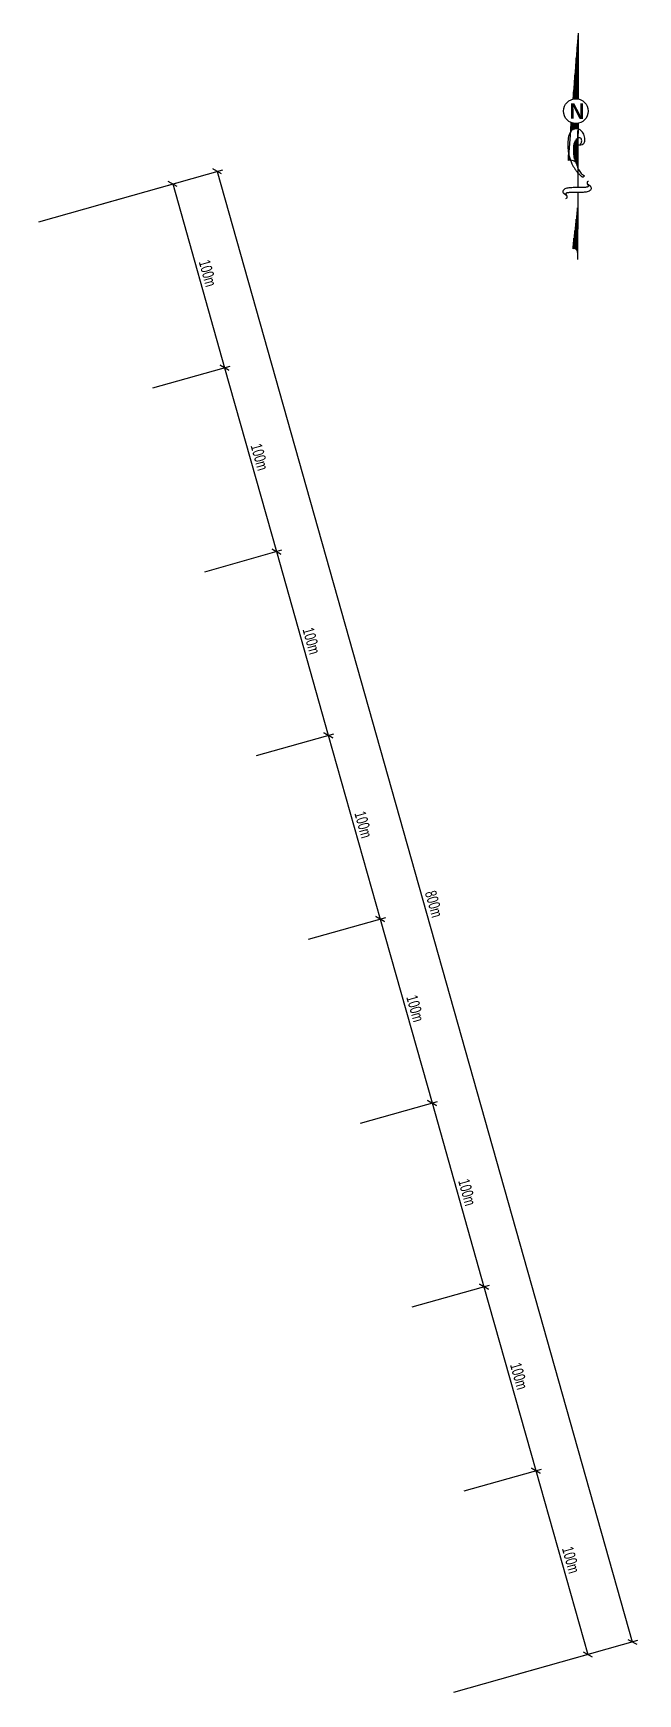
# Model space of a CAD drawing. Header units: metres. Extents: x 610688 to 866651, y 1173410 to 2290580.
# Drawn here: x 611270 to 611586, y 1173410 to 1174280 of the extents above; entities that cross this region are included whole.
import ezdxf

# ---------------------------------------------------------------- set-up
doc = ezdxf.new("R2010")
doc.units = ezdxf.units.M
doc.header["$LTSCALE"] = 20
doc.header["$MEASUREMENT"] = 0
doc.linetypes.add('ACAD_ISO04W100', pattern=[30, 24, -3, 0, -3])
for name, color, linetype in [('DIM', 2, 'Continuous'), ('GHICHU', 7, 'Continuous'), ('Text', 4, 'Continuous')]:
    doc.layers.add(name, color=color, linetype=linetype)
doc.layers.add('RANHGIOI_XA', color=9, linetype='ACAD_ISO04W100', lineweight=50)
doc.styles.add('02', font='')
doc.styles.add('Romans', font='vn_vni.shx', dxfattribs={"width": 0.7})
doc.styles.get('02').set_extended_font_data('VNI-Vari', bold=True)
doc.linetypes.add('TAL_N_T', pattern='A,0.5,[130,ltypeshp.shx,S=0.25,R=0,X=0,Y=0.25],1,[130,ltypeshp.shx,S=0.5,R=0,X=0,Y=0.5],0.5', length=2)
doc.dimstyles.new('D4000', dxfattribs={"dimscale": 3, "dimtxt": 2, "dimasz": 1.25, "dimexe": 1, "dimexo": 1, "dimgap": 0.65, "dimtad": 1, "dimdec": 1, "dimzin": 12, "dimdsep": 46, "dimtxsty": 'Romans', "dimblk": 'OBLIQUE', "dimcen": 0.09, "dimclrt": 4, "dimazin": 0, "dimtfac": 1, "dimtdec": 1, "dimtmove": 2, "dimatfit": 3, "dimldrblk": 'OBLIQUE', "dimfxl": 1, "dimtfill": 1, "dimtolj": 1, "dimtzin": 12, "dimarcsym": 0})

# ---------------------------------------------------------------- blocks, each defined once
blk = doc.blocks.new('_Oblique')
at = {"color": 0, "linetype": 'ByBlock', "lineweight": -2}
blk.add_line((-0.5, -0.5), (0.5, 0.5), dxfattribs=at)
blk = doc.blocks.new('*D4')
at = {"layer": 'Defpoints', "color": 0, "ltscale": 100, "transparency": 16777216}
for p in [(611269.6538715499, 1174180.280244184), (611583.3290710107, 1173437.560381282), (611486.9694366809, 1173410.362102333)]:
    blk.add_point(p, dxfattribs=at)
at = {"layer": 'DIM', "color": 0, "lineweight": -2, "ltscale": 100, "transparency": 16777216}
for p, q in [((611272.5410645818, 1174181.095177553), (611368.9006989116, 1174208.293456502)), ((611366.0135058797, 1174207.478523133), (611583.3290710107, 1173437.560381282)), ((611489.856629713, 1173411.177035702), (611586.2162640425, 1173438.375314651))]:
    blk.add_line(p, q, dxfattribs=at)
at = {"layer": 'DIM', "color": 0, "lineweight": -2, "ltscale": 100, "transparency": 16777216, "xscale": 3.75, "yscale": 3.75, "zscale": 3.75}
for p, rotation in [((611366.0135058797, 1174207.478523133), 105.7621450466252), ((611583.3290710107, 1173437.560381282), 285.7621450466252)]:
    blk.add_blockref('_Oblique', p, dxfattribs=dict(at, rotation=rotation))
at = {"layer": 'DIM', "color": 4, "ltscale": 100, "transparency": 16777216, "insert": (611479.4351569476, 1173823.864092267), "char_height": 6, "attachment_point": 5, "rotation": 285.76214504662516, "style": 'Romans', "bg_fill": 3, "box_fill_scale": 1.25, "bg_fill_color": 256, "bg_fill_true_color": 13158600, "bg_fill_transparency": 0}
blk.add_mtext('\\A1;800m', dxfattribs=at)
blk = doc.blocks.new('n1')
at = {"color": 4}
for p, q in [((4.365574568510056e-11, -4.982671159508754), (4.365574568510056e-11, 8.207280188798904e-09)), ((-0.1007572640810395, -4.994106181271491), (-0.1007572640810395, -1.295450530320522)), ((-0.05037863209145144, -4.98838867044833), (-0.05037863209145144, -0.6477252609765856)), ((-0.2518931602389785, -5.023002253190498), (-0.2518931602389785, -3.238626338032191)), ((-0.2015145281620789, -5.011553535048733), (-0.2015145281620789, -2.590901068702806)), ((-0.1511358962015947, -5.000104817052488), (-0.1511358962015947, -1.94317579951894)), ((-0.4030290559749119, -7.223375298039173), (-0.4030290559894638, -5.08999882095668)), ((-0.4030290558730485, -7.223375298039173), (-0.4030290558730485, -5.089998820752953)), ((-0.3526504239271162, -7.218069556824048), (-0.3526504239271162, -4.671176093921531)), ((-0.3526504239271162, -7.218069556824048), (-0.3526504239271162, -4.671176093921531)), ((-0.3022717923595337, -5.034450971332262), (-0.3022717923595337, -3.886351607114193)), ((-0.3022717918065609, -7.214584868474049), (-0.3022717918065609, -4.676156246758183)), ((-0.3022717917774571, -7.214584868474049), (-0.3022717918065609, -4.676156246758183)), ((-0.2518931597296614, -7.212907730558072), (-0.2518931597296614, -4.681136399463867)), ((-0.2015145276818657, -7.213031692124787), (-0.2015145276818657, -4.686116552053136)), ((-0.1511358956195181, -7.214957228905405), (-0.1511358956195181, -4.69109670475882)), ((-0.1007572636590339, -7.218691752583254), (-0.1007572636590339, -4.696076857551816)), ((-0.05037863152392674, -7.224249754261109), (-0.05037863152392674, -4.701057010141085)), ((5.093170329928398e-10, -7.231653089009342), (5.093170329928398e-10, -4.706037162875873)), ((-0.5541649519727798, -7.250466275567305), (-0.5541649519727798, -7.071561125863809)), ((-0.5037863198958803, -7.239540945927729), (-0.5037863198958803, -6.411040357721504)), ((-0.5037863199831918, -7.239540945927729), (-0.5037863199831918, -6.89390159312461)), ((-0.4534076879644999, -7.230522910773288), (-0.4534076879644999, -5.750519589681062)), ((-0.4534076879644999, -7.230522910773288), (-0.4534076879644999, -6.707980451115873)), ((-0.8564367441576906, -11.02761434235435), (-0.856436744259554, -11.01132956919901)), ((-0.8060581123136217, -10.9962725891528), (-0.8060581123136217, -10.37702612434805)), ((-0.8060581123136217, -10.95503502439533), (-0.8060581123136217, -10.86344281496713)), ((-0.7556794802512741, -10.89187141841103), (-0.7556794802512741, -9.931350805985858)), ((-0.7556794802512741, -10.89187141841103), (-0.7556794802512741, -10.86146032340184)), ((-0.7053008482907899, -10.83769139643118), (-0.7053008483053418, -9.950473593824427)), ((-0.6549222161556827, -10.79373531609599), (-0.6549222161556827, -9.967438599866)), ((-0.6045435840933351, -10.75773041248613), (-0.6045435840933351, -9.9823266070307)), ((-0.5541649520455394, -10.72821359983936), (-0.5541649520455394, -9.995205213243025)), ((-0.5037863199831918, -10.70424494570761), (-0.5037863199831918, -10.00613054291171)), ((-0.4534076879644999, -10.68519165083126), (-0.4534076879644999, -10.01514857803704)), ((-0.4030290558730485, -10.67061819547962), (-0.4030290558730485, -10.02229619077116)), ((-0.35265042395622, -10.65979027231515), (-0.35265042395622, -10.02760193198628)), ((-0.3022717916901456, -10.65194257693656), (-0.3022717916901456, -10.0310866204818)), ((-0.2518931597296614, -10.64699258940527), (-0.2518931597296614, -10.03276375825226)), ((-0.2015145276818657, -10.6448923778371), (-0.2015145276818657, -10.03263979678741)), ((-0.1511358957068296, -10.64562192598532), (-0.151135895648622, -10.03071425990493)), ((-0.1007572636590339, -10.64918816549471), (-0.1007572635571705, -10.02697973622708)), ((-0.05037863152392674, -10.65562530928582), (-0.05037863152392674, -10.02142173454922)), ((5.093170329928398e-10, -10.66499652393395), (5.093170329928398e-10, -10.01401839983009)), ((5.093170329928398e-10, -12.46485905170266), (5.093170329928398e-10, -10.83172294723045)), ((-0.4534076879644999, -13.60263209191908), (-0.4534076879644999, -12.51669422649138)), ((-0.4030290558730485, -13.90344476544124), (-0.4030290558730485, -12.31519193499116)), ((-0.3526504239271162, -14.10207732436538), (-0.3526504239271162, -12.1758946543996)), ((-0.3022717918065609, -14.26715721627988), (-0.3022717918065609, -12.06498703181569)), ((-0.2518931597296614, -14.40653903032944), (-0.2518931597296614, -11.97185870651447)), ((-0.2015145276818657, -14.44302335935936), (-0.2015145276818657, -11.89685036703304)), ((-0.1511358956195181, -12.2993042908347), (-0.1511358956195181, -11.83527629445598)), ((-0.1511358956195181, -14.48150703667488), (-0.1511358956195181, -12.31584611961443)), ((-0.1007572636590339, -12.35448921118223), (-0.1007572636590339, -11.78332477361255)), ((-0.1007572636590339, -14.52322440856369), (-0.1007572636590339, -12.39351182646351)), ((-0.05037863152392674, -12.40967413138424), (-0.05037863152392674, -11.74106454681896)), ((-0.05037863152392674, -14.57919265523378), (-0.05037863152392674, -12.47117753357452)), ((5.093170329928398e-10, -14.63516090186022), (5.093170329928398e-10, -12.54884324055456)), ((-1.108329904614948, -14.25103656301508), (-1.108329904614948, -14.2499559167336)), ((-1.057951272479841, -14.24875308731862), (-1.057951272479841, -13.60223064753518)), ((-1.007572640504804, -14.24646961147664), (-1.00757264062122, -13.67527561848692)), ((-0.9571940084570087, -14.24418613566377), (-0.9571940084570087, -13.84682975390751)), ((-0.9068153764383169, -14.24211576495145), (-0.9068153764383169, -14.00166077591712)), ((-0.8564367443614174, -14.24211576495145), (-0.856436744259554, -14.1454556366225)), ((-0.1007572636590339, -24.43493729684269), (-0.1007572636590339, -20.52709417785809)), ((-0.05037863152392674, -24.49802141201508), (-0.05037863152392674, -20.0952773316094)), ((5.093170329928398e-10, -24.60437395233021), (5.093170329928398e-10, -19.66346048559353)), ((-0.3526504239271162, -24.307590526485), (-0.3526504239271162, -22.68617840837396)), ((-0.3022717918065609, -24.31744342758611), (-0.3022717918065609, -22.2543615623872)), ((-0.2518931597296614, -24.33383817672438), (-0.2518931597296614, -21.82254471613851)), ((-0.2015145276818657, -24.3576301222929), (-0.2015145276818657, -21.39072787010809)), ((-0.1511358956195181, -24.39035505526408), (-0.1511358956195181, -20.9589110238594)), ((-0.5037863199831918, -24.31418990735256), (-0.5037863199831918, -23.98162894691632)), ((-0.4534076879644999, -24.30599817338225), (-0.4534076879644999, -23.54981210087135)), ((-0.4030290558730485, -24.30382906501472), (-0.4030290558730485, -23.11799525462266))]:
    blk.add_line(p, q, dxfattribs=at)
blk.add_line((-0.352650424305466, -5.045899689619546), (-0.352650424305466, -4.534076876312611))
for points in [[(-0.1142727422120515, -15.49705531093059), (-0.01217985636321828, -15.61014327166777), (0.07159070069610607, -15.70215025106154), (0.1393816362542566, -15.77578822309442), (0.1935356578178471, -15.83376916061388), (0.2363954728207318, -15.87880503739871), (0.2703037886676611, -15.91360782711126), (0.2976033128652489, -15.94088950373407), (0.3206367528327974, -15.96336203995452), (0.3413855079998029, -15.98330725899723), (0.3603857458365383, -16.00128638053138), (0.3778123259544373, -16.0174304729444), (0.393840107761207, -16.03187060511846), (0.4086439506936586, -16.04473784608126), (0.4223987143486738, -16.05616326390009), (0.4352792581921676, -16.06627792790823), (0.4474604417482624, -16.07521290652221), (0.4590952650178224, -16.08308834726631), (0.4702492900833022, -16.0899807116366), (0.4809662196639692, -16.09595553991676), (0.4912897562753642, -16.10107837228861), (0.5012636026949622, -16.10541474873025), (0.5109314615256153, -16.10903021010745), (0.5203370354720391, -16.11199029565614), (0.5295240271225339, -16.11436054618389), (0.5385507114115171, -16.11619193719525), (0.5475336529052584, -16.11747718551487), (0.5566039881523466, -16.11819444301364), (0.5658928539342014, -16.11832186214451), (0.575531386770308, -16.11783759498212), (0.5856507237185724, -16.11671979368839), (0.5963820012839278, -16.11494661036704), (0.6078563561168266, -16.11249619718001), (0.6201487685029861, -16.10934629426629), (0.6331095920613734, -16.10547299501195), (0.646533024017117, -16.10085197961598), (0.6602132615807932, -16.09545892949973), (0.6739445018320112, -16.08926952556067), (0.6875209419376915, -16.08225944853621), (0.7007367791084107, -16.07440437977493), (0.7133862105984008, -16.06567999972322), (0.7252792166400468, -16.05610898272425), (0.7362889108044328, -16.04590197357174), (0.7463041900191456, -16.03531661040324), (0.7552139509207336, -16.02461053121078), (0.7629070904076798, -16.01404137404461), (0.7692725051747402, -16.00386677711504), (0.7741990920767421, -15.99434437831223), (0.7775757477793377, -15.98573181549727)], [(0.3960690755629912, -15.74272799358005), (0.4705901696434012, -15.80458828940755), (0.5285031980602071, -15.85175752088253), (0.5742789424257353, -15.88708338893775), (0.6123881839012029, -15.91341359466605), (0.6473017039243132, -15.93359583914571), (0.6834902837726986, -15.95047782344045), (0.7254247045784723, -15.9669072485558), (0.7775757478812011, -15.98573181529355)]]:
    blk.add_lwpolyline(points, dxfattribs=at)
at = {"color": 2}
blk.add_circle((-0.2301729575992795, -8.622835744477925), 1.410095305833501, dxfattribs=at)
at = {"layer": 'GHICHU', "color": 4}
for p, q in [((0.01982476403645705, 0.2548898227396421), (-0.3931751503405394, -5.055109075561631)), ((0.01982476403645705, 0.2548898227396421), (0.01982476403645705, -4.980421233529341)), ((-0.3709470427857013, -4.669367391557898), (-0.5680662337836111, -7.253822630678769)), ((0.02980389492586255, -4.708983410906512), (0.02612711275287438, -7.236228718000348)), ((-0.5392741216346622, -6.930891211319249), (-0.5644830495148199, -7.252943217943539)), ((-0.845053795244894, -10.86497736681486), (-1.108656594049535, -14.25415620784042)), ((-0.7717821399273816, -9.924768256067182), (-0.8552166497247526, -11.01868891769846)), ((-0.7735645490029128, -9.924025334708858), (-0.7735881190310465, -9.924326449341606)), ((0.02089737629285082, -10.83090059696406), (0.01982476403645705, -11.56816370536399)), ((0.02209140469494741, -10.01018265954917), (0.02070462744450197, -10.96338738473423)), ((0.01982476403645705, -11.56816370536399), (0.01982476403645705, -12.48657516187814)), ((0.01982476403645705, -12.57940588619385), (0.01982476403645705, -12.89640811266145)), ((0.01982476403645705, -12.89640811266145), (0.01982476403645705, -14.65718526435376)), ((0.01982476403645705, -14.65718526435376), (0.01273623980523553, -17.16237349757284)), ((0.01273623980523553, -17.16237349757284), (0.01327740061969962, -17.3403417776135)), ((0.01488984042953234, -17.87061521243595), (0.01982476403645705, -19.49353394129139)), ((0.01982476403645705, -19.49353394129139), (-0.5444159149919869, -24.3298826180835)), ((0.01982476403645705, -19.49353394129139), (0.01982476403645705, -24.73291167449497)), ((0.01982476403645705, -24.73291167449497), (0.01982476403645705, -25.53896978714329))]:
    blk.add_line(p, q, dxfattribs=at)
for points in [[(-0.34628022495599, -12.23535988626827, 0.07773564461191365), (-0.1630899727024371, -12.38299015797384, 0.07962046479017205), (0.05160584933764767, -12.46484669247002, 0.09626634543291945), (0.3506256257969653, -12.46885593752086, 0.1007523055543451), (0.6162746564223198, -12.36294912110316, 0.2244856087247836), (0.7994084489473607, -12.06355123869434, 0.112549910436253), (0.720730578614166, -11.39327861896891, 0.100563411182013), (0.4294153675000416, -10.90889265008445, 0.1348784657926941), (0.06966678304888774, -10.68297336094838, 0.1327192389312522), (-0.3985398462973535, -10.66952599231445, 0.1552289698379022), (-0.7435591305984417, -10.87783637615212, 0.1016164701841539), (-0.9965253023256082, -11.32266239002638, 0.06727792944061284), (-1.134244108470739, -12.0786925249995, 0.03433224779008261), (-1.111044846722507, -13.09575486525137, 0.05035393318874815), (-0.9784594248485519, -13.77755538040947, 0.03254131175809068), (-0.6583126782352338, -14.63394010749471, 0.0449880705181671), (-0.3335872371535515, -15.21077773760771, 0.02554550711909123), (-0.1142727424012264, -15.4970553105959, 0.01711665613439265)], [(0.2786093905888265, -12.391476549863, 0.07691887357088457), (0.3789774156030035, -12.26379365596222, 0.08052719090239362), (0.4324856380553683, -12.11808890076645, 0.08869531487084481), (0.4358438255439978, -11.88347123430867, 0.1418974003172302), (0.3720047809620155, -11.74944678305474, 0.1529729446284253), (0.2505704401846742, -11.67652939884283, 0.1264464515901263), (0.08046947774710134, -11.67897681666363, 0.1201220440262389), (-0.08991825611155946, -11.77317894756561, 0.08048292140380703), (-0.2680554783728439, -11.99986843783699, 0.06736107083374968), (-0.4334709394024685, -12.42521620618936, 0.05989139144693952), (-0.4931997395615326, -12.9345405081549, 0.02819932706153163), (-0.4536868402356049, -13.60023767623352, 0.03909355527501895), (-0.360969344372279, -14.07260869332822, 0.01683125709483881), (-0.2632660417148145, -14.38227754710533, 0.008651290696288394), (-0.0427857474423945, -14.9741561471601, 0.03624982739002113), (0.1000739601295209, -15.27267120622855, 0.02157796100532306), (0.3960690755629912, -15.74272799358005)], [(1.215571828608518, -16.62957842698961, 0.155221701694997), (1.092109507648274, -16.6992349945358, 0.2307447259483069), (1.06354062857281, -16.79305559949717, 0.03978835599332619), (1.083630370019819, -16.87604720931267, 0.0407892987778036), (1.115959050002857, -16.95281781973608, 0.05364951427960628), (1.154601408008602, -17.01086985009897, -0.06754276798233744), (1.19324376595614, -17.06892188040365, -0.1598881300178173), (1.208209415446618, -17.1788358521444, -0.2043888281696699), (1.159534904334578, -17.25232624210184, -0.0673978152072048), (1.086631164027494, -17.2873621671024, -0.05221479824346338), (0.984683700138703, -17.30899161256093, -0.01357735742364321), (0.8039119959430536, -17.32304312389169, -0.005027158997850166), (0.3146875720121898, -17.3428025936737, -0.01077560269151311), (0.1860836265259422, -17.34392955718795, -0.005652842618249419), (-0.05898235780477989, -17.33802401396679)], [(-0.05898235780477989, -17.87042113039934, 0.004820902942698863), (0.1716410217923112, -17.86951566774223, 0.008850018209137658), (0.2972158216725802, -17.86558798544866, 0.00577216679718554), (0.7650241801457014, -17.83724573075597, 0.010588178249081), (1.019428936851909, -17.81345836383116, 0.07120629506429449), (1.229215057057445, -17.75841846717231, 0.06497521474366293), (1.434296039558831, -17.63866544394114, 0.1036148210822745), (1.545061611162964, -17.50875411655579, 0.1571158253423481), (1.566376029470121, -17.39662026466976, 0.08444835202293272), (1.530065547485719, -17.27597313614388, 0.1190217832912245), (1.47222770722874, -17.2069936288317), (1.239948010828812, -17.03675639380526), (1.109658591885818, -16.94030323700281)], [(-0.05898235780477989, -17.33802401396679, 0.004820902942698863), (-0.2896057375619421, -17.33892947662389, 0.008850018209137658), (-0.4151805374276591, -17.34285715893202, 0.00577216679718554), (-0.8829888957989169, -17.37119941362471, 0.010588178249081), (-1.137393652606988, -17.39498678065138, 0.07120629506429449), (-1.347179772812524, -17.45002667715016, 0.06497521474366293), (-1.55226075531391, -17.56977970043954, 0.1036148210822745), (-1.663026326932595, -17.69969102782488, 0.1571158253423481), (-1.684340745225199, -17.8118248796527, 0.08444835202293272), (-1.64803026325535, -17.9324720082368, 0.1190217832912245), (-1.590192422969267, -18.00145151553443), (-1.357912726758514, -18.171688750459), (-1.227623307640897, -18.26814190736332)], [(-1.333536544480012, -18.57886671733286, 0.155221701694997), (-1.210074223417905, -18.50921014994674, 0.2307447259483069), (-1.181505344327888, -18.41538954486896, 0.03978835599332619), (-1.201595085774898, -18.33239793505345, 0.0407892987778036), (-1.233923765772488, -18.25562732463004, 0.05364951427960628), (-1.272566123661818, -18.1975752942235, -0.06754276798233744), (-1.311208481725771, -18.13952326397703, -0.1598881300178173), (-1.326174131085281, -18.02960929222172, -0.2043888281696699), (-1.277499620089657, -17.95611890226428, -0.0673978152072048), (-1.204595879898989, -17.92108297716186, -0.05221479824346338), (-1.102648415908334, -17.89945353176154, -0.01357735742364321), (-0.9218767116981326, -17.88540202022705, -0.005027158997850166), (-0.4326522877818206, -17.86564255069243, -0.01077560269151311), (-0.3040483422955731, -17.86451558717818, -0.005652842618249419), (-0.05898235780477989, -17.87042113039934)]]:
    blk.add_lwpolyline(points, format="xyb", dxfattribs=at)
for centre, radius, start, end in [((-0.8951400690275477, -15.42873396590585), 1.196849215419663, 40.13942964585654, 100.2647209317623), ((-0.4097706243919674, -24.73337179917144), 0.4295956347828715, 0.06136751319096179, 108.1896632953276)]:
    blk.add_arc(centre, radius, start, end, dxfattribs=at)
at = {"layer": 'RANHGIOI_XA', "color": 2, "linetype": 'TAL_N_T', "insert": (-0.9584234031499363, -7.740034093003487), "char_height": 1.764705882352941, "width": 0.3988698935209882, "attachment_point": 1, "style": '02'}
blk.add_mtext('N', dxfattribs=at)
blk = doc.blocks.new('*D22')
at = {"layer": 'Defpoints', "color": 0, "ltscale": 100, "transparency": 16777216}
for p in [(611302.2776580832, 1174189.488569357), (611369.8414813814, 1174104.657148646), (611329.4407184222, 1174093.253709557)]:
    blk.add_point(p, dxfattribs=at)
at = {"layer": 'DIM', "color": 0, "lineweight": -2, "ltscale": 100, "transparency": 16777216}
for p, q in [((611305.1648511153, 1174190.303502727), (611345.5656140745, 1174201.706941816)), ((611342.6784210424, 1174200.892008447), (611369.8414813814, 1174104.657148646)), ((611332.3279114541, 1174094.068642926), (611372.7286744134, 1174105.472082015))]:
    blk.add_line(p, q, dxfattribs=at)
at = {"layer": 'DIM', "color": 0, "lineweight": -2, "ltscale": 100, "transparency": 16777216, "xscale": 3.75, "yscale": 3.75, "zscale": 3.75}
for p, rotation in [((611342.6784210424, 1174200.892008447), 105.7621450468467), ((611369.8414813814, 1174104.657148646), 285.7621450468467)]:
    blk.add_blockref('_Oblique', p, dxfattribs=dict(at, rotation=rotation))
at = {"layer": 'DIM', "color": 4, "ltscale": 100, "transparency": 16777216, "insert": (611361.0238197146, 1174154.119218606), "char_height": 6, "attachment_point": 5, "rotation": 285.7621450468467, "style": 'Romans', "bg_fill": 3, "box_fill_scale": 1.25, "bg_fill_color": 256, "bg_fill_true_color": 13158600, "bg_fill_transparency": 0}
blk.add_mtext('\\A1;100m', dxfattribs=at)
blk = doc.blocks.new('*D23')
at = {"layer": 'Defpoints', "color": 0, "ltscale": 100, "transparency": 16777216}
for p in [(611329.4352855332, 1174093.27295751), (611397.0059270228, 1174008.417380915), (611356.6051640636, 1173997.013941825)]:
    blk.add_point(p, dxfattribs=at)
at = {"layer": 'DIM', "color": 0, "lineweight": -2, "ltscale": 100, "transparency": 16777216}
for p, q in [((611332.3224785652, 1174094.087890879), (611372.7232415241, 1174105.491329969)), ((611369.8360484921, 1174104.6763966), (611397.0059270228, 1174008.417380915)), ((611359.4923570956, 1173997.828875195), (611399.8931200547, 1174009.232314284))]:
    blk.add_line(p, q, dxfattribs=at)
at = {"layer": 'DIM', "color": 0, "lineweight": -2, "ltscale": 100, "transparency": 16777216, "xscale": 3.75, "yscale": 3.75, "zscale": 3.75}
for p, rotation in [((611369.8360484921, 1174104.6763966), 105.7621450467351), ((611397.0059270228, 1174008.417380915), 285.762145046735)]:
    blk.add_blockref('_Oblique', p, dxfattribs=dict(at, rotation=rotation))
at = {"layer": 'DIM', "color": 4, "ltscale": 100, "transparency": 16777216, "insert": (611388.1848562602, 1174057.891528816), "char_height": 6, "attachment_point": 5, "rotation": 285.7621450467351, "style": 'Romans', "bg_fill": 3, "box_fill_scale": 1.25, "bg_fill_color": 256, "bg_fill_true_color": 13158600, "bg_fill_transparency": 0}
blk.add_mtext('\\A1;100m', dxfattribs=at)
blk = doc.blocks.new('*D24')
at = {"layer": 'Defpoints', "color": 0, "ltscale": 100, "transparency": 16777216}
for p in [(611356.6051640636, 1173997.013941825), (611424.1649397755, 1173912.196861137), (611383.7641768162, 1173900.793422048)]:
    blk.add_point(p, dxfattribs=at)
at = {"layer": 'DIM', "color": 0, "lineweight": -2, "ltscale": 100, "transparency": 16777216}
for p, q in [((611359.4923570956, 1173997.828875195), (611399.893120055, 1174009.232314284)), ((611397.005927023, 1174008.417380915), (611424.1649397755, 1173912.196861137)), ((611386.6513698482, 1173901.608355417), (611427.0521328074, 1173913.011794506))]:
    blk.add_line(p, q, dxfattribs=at)
at = {"layer": 'DIM', "color": 0, "lineweight": -2, "ltscale": 100, "transparency": 16777216, "xscale": 3.75, "yscale": 3.75, "zscale": 3.75}
for p, rotation in [((611397.005927023, 1174008.417380915), 105.7621450467351), ((611424.1649397755, 1173912.196861137), 285.762145046735)]:
    blk.add_blockref('_Oblique', p, dxfattribs=dict(at, rotation=rotation))
at = {"layer": 'DIM', "color": 4, "ltscale": 100, "transparency": 16777216, "insert": (611415.349301902, 1173961.651761085), "char_height": 6, "attachment_point": 5, "rotation": 285.7621450467351, "style": 'Romans', "bg_fill": 3, "box_fill_scale": 1.25, "bg_fill_color": 256, "bg_fill_true_color": 13158600, "bg_fill_transparency": 0}
blk.add_mtext('\\A1;100m', dxfattribs=at)
blk = doc.blocks.new('*D25')
at = {"layer": 'Defpoints', "color": 0, "ltscale": 100, "transparency": 16777216}
for p in [(611383.7641768162, 1173900.793422048), (611451.323952528, 1173815.976341359), (611410.9231895687, 1173804.57290227)]:
    blk.add_point(p, dxfattribs=at)
at = {"layer": 'DIM', "color": 0, "lineweight": -2, "ltscale": 100, "transparency": 16777216}
for p, q in [((611386.6513698482, 1173901.608355417), (611427.0521328074, 1173913.011794506)), ((611424.1649397755, 1173912.196861137), (611451.323952528, 1173815.976341359)), ((611413.8103826006, 1173805.387835639), (611454.2111455599, 1173816.791274728))]:
    blk.add_line(p, q, dxfattribs=at)
at = {"layer": 'DIM', "color": 0, "lineweight": -2, "ltscale": 100, "transparency": 16777216, "xscale": 3.75, "yscale": 3.75, "zscale": 3.75}
for p, rotation in [((611424.1649397755, 1173912.196861137), 105.7621450467351), ((611451.323952528, 1173815.976341359), 285.762145046735)]:
    blk.add_blockref('_Oblique', p, dxfattribs=dict(at, rotation=rotation))
at = {"layer": 'DIM', "color": 4, "ltscale": 100, "transparency": 16777216, "insert": (611442.5083146545, 1173865.431241307), "char_height": 6, "attachment_point": 5, "rotation": 285.7621450467351, "style": 'Romans', "bg_fill": 3, "box_fill_scale": 1.25, "bg_fill_color": 256, "bg_fill_true_color": 13158600, "bg_fill_transparency": 0}
blk.add_mtext('\\A1;100m', dxfattribs=at)
blk = doc.blocks.new('*D26')
at = {"layer": 'Defpoints', "color": 0, "ltscale": 100, "transparency": 16777216}
for p in [(611410.9231895687, 1173804.57290227), (611478.4992639477, 1173719.69807772), (611438.0985009883, 1173708.294638631)]:
    blk.add_point(p, dxfattribs=at)
at = {"layer": 'DIM', "color": 0, "lineweight": -2, "ltscale": 100, "transparency": 16777216}
for p, q in [((611413.8103826006, 1173805.387835639), (611454.2111455599, 1173816.791274728)), ((611451.323952528, 1173815.976341359), (611478.4992639477, 1173719.69807772)), ((611440.9856940203, 1173709.109572), (611481.3864569797, 1173720.51301109))]:
    blk.add_line(p, q, dxfattribs=at)
at = {"layer": 'DIM', "color": 0, "lineweight": -2, "ltscale": 100, "transparency": 16777216, "xscale": 3.75, "yscale": 3.75, "zscale": 3.75}
for p, rotation in [((611451.323952528, 1173815.976341359), 105.7621450467351), ((611478.4992639477, 1173719.69807772), 285.762145046735)]:
    blk.add_blockref('_Oblique', p, dxfattribs=dict(at, rotation=rotation))
at = {"layer": 'DIM', "color": 4, "ltscale": 100, "transparency": 16777216, "insert": (611469.6754767406, 1173769.181849599), "char_height": 6, "attachment_point": 5, "rotation": 285.7621450467351, "style": 'Romans', "bg_fill": 3, "box_fill_scale": 1.25, "bg_fill_color": 256, "bg_fill_true_color": 13158600, "bg_fill_transparency": 0}
blk.add_mtext('\\A1;100m', dxfattribs=at)
blk = doc.blocks.new('*D27')
at = {"layer": 'Defpoints', "color": 0, "ltscale": 100, "transparency": 16777216}
for p in [(611438.0985009883, 1173708.294638631), (611505.6582767001, 1173623.477557943), (611465.2575137409, 1173612.074118854)]:
    blk.add_point(p, dxfattribs=at)
at = {"layer": 'DIM', "color": 0, "lineweight": -2, "ltscale": 100, "transparency": 16777216}
for p, q in [((611440.9856940203, 1173709.109572), (611481.3864569797, 1173720.51301109)), ((611478.4992639477, 1173719.69807772), (611505.6582767001, 1173623.477557943)), ((611468.1447067729, 1173612.889052223), (611508.545469732, 1173624.292491312))]:
    blk.add_line(p, q, dxfattribs=at)
at = {"layer": 'DIM', "color": 0, "lineweight": -2, "ltscale": 100, "transparency": 16777216, "xscale": 3.75, "yscale": 3.75, "zscale": 3.75}
for p, rotation in [((611478.4992639477, 1173719.69807772), 105.7621450467351), ((611505.6582767001, 1173623.477557943), 285.762145046735)]:
    blk.add_blockref('_Oblique', p, dxfattribs=dict(at, rotation=rotation))
at = {"layer": 'DIM', "color": 4, "ltscale": 100, "transparency": 16777216, "insert": (611496.8426388267, 1173672.932457891), "char_height": 6, "attachment_point": 5, "rotation": 285.7621450467351, "style": 'Romans', "bg_fill": 3, "box_fill_scale": 1.25, "bg_fill_color": 256, "bg_fill_true_color": 13158600, "bg_fill_transparency": 0}
blk.add_mtext('\\A1;100m', dxfattribs=at)
blk = doc.blocks.new('*D28')
at = {"layer": 'Defpoints', "color": 0, "ltscale": 100, "transparency": 16777216}
for p in [(611465.2575137409, 1173612.074118854), (611532.828155231, 1173527.218542257), (611492.4273922716, 1173515.815103168)]:
    blk.add_point(p, dxfattribs=at)
at = {"layer": 'DIM', "color": 0, "lineweight": -2, "ltscale": 100, "transparency": 16777216}
for p, q in [((611468.1447067729, 1173612.889052223), (611508.545469732, 1173624.292491312)), ((611505.6582767001, 1173623.477557943), (611532.828155231, 1173527.218542257)), ((611495.3145853035, 1173516.630036538), (611535.7153482629, 1173528.033475627))]:
    blk.add_line(p, q, dxfattribs=at)
at = {"layer": 'DIM', "color": 0, "lineweight": -2, "ltscale": 100, "transparency": 16777216, "xscale": 3.75, "yscale": 3.75, "zscale": 3.75}
for p, rotation in [((611505.6582767001, 1173623.477557943), 105.7621450467351), ((611532.828155231, 1173527.218542257), 285.762145046735)]:
    blk.add_blockref('_Oblique', p, dxfattribs=dict(at, rotation=rotation))
at = {"layer": 'DIM', "color": 4, "ltscale": 100, "transparency": 16777216, "insert": (611524.0070844683, 1173576.692690159), "char_height": 6, "attachment_point": 5, "rotation": 285.7621450467351, "style": 'Romans', "bg_fill": 3, "box_fill_scale": 1.25, "bg_fill_color": 256, "bg_fill_true_color": 13158600, "bg_fill_transparency": 0}
blk.add_mtext('\\A1;100m', dxfattribs=at)
blk = doc.blocks.new('*D29')
at = {"layer": 'Defpoints', "color": 0, "ltscale": 100, "transparency": 16777216}
for p in [(611492.4273922716, 1173515.815103168), (611559.9898844279, 1173430.988398503), (611519.5891214687, 1173419.584959414)]:
    blk.add_point(p, dxfattribs=at)
at = {"layer": 'DIM', "color": 0, "lineweight": -2, "ltscale": 100, "transparency": 16777216}
for p, q in [((611495.3145853035, 1173516.630036538), (611535.7153482629, 1173528.033475627)), ((611532.828155231, 1173527.218542257), (611559.9898844279, 1173430.988398503)), ((611522.4763145007, 1173420.399892783), (611562.8770774598, 1173431.803331872))]:
    blk.add_line(p, q, dxfattribs=at)
at = {"layer": 'DIM', "color": 0, "lineweight": -2, "ltscale": 100, "transparency": 16777216, "xscale": 3.75, "yscale": 3.75, "zscale": 3.75}
for p, rotation in [((611532.828155231, 1173527.218542257), 105.7621450467351), ((611559.9898844279, 1173430.988398503), 285.762145046735)]:
    blk.add_blockref('_Oblique', p, dxfattribs=dict(at, rotation=rotation))
at = {"layer": 'DIM', "color": 4, "ltscale": 100, "transparency": 16777216, "insert": (611551.1728883323, 1173480.448110439), "char_height": 6, "attachment_point": 5, "rotation": 285.7621450467351, "style": 'Romans', "bg_fill": 3, "box_fill_scale": 1.25, "bg_fill_color": 256, "bg_fill_true_color": 13158600, "bg_fill_transparency": 0}
blk.add_mtext('\\A1;100m', dxfattribs=at)

msp = doc.modelspace()

# ---------------------------------------------------------------- dimensions: what is measured, and where the dimension line sits
at = {"layer": 'DIM', "ltscale": 100}
dim = msp.add_aligned_dim(p1=(611269.6538715498, 1174180.280244183), p2=(611486.9694366808, 1173410.362102332), distance=100.12454996666635, dimstyle='D4000', override={"dimdec": 2, "dimpost": 'm'}, dxfattribs=at)
dim.commit()
dim.dimension.update_dxf_attribs({"geometry": '*D4', "text_midpoint": (611479.4351569476, 1173823.864092267)})

# ---------------------------------------------------------------- next in the draw order: block references
at = {"layer": 'Text', "xscale": 4.591608156879404, "yscale": 4.591608156879404, "zscale": 4.591608156879404, "rotation": 359.8226673392779}
msp.add_blockref('n1', (611554.9820818104, 1174278.617184919), dxfattribs=at)

# ---------------------------------------------------------------- next in the draw order: dimensions: what is measured, and where the dimension line sits
at = {"layer": 'DIM', "ltscale": 100}
dim = msp.add_aligned_dim(p1=(611302.2776580832, 1174189.488569357), p2=(611329.4407184222, 1174093.253709557), distance=41.97928144628541, text='100m', dimstyle='D4000', override={"dimdec": 2, "dimpost": 'm'}, dxfattribs=at)
dim.commit()
dim.dimension.update_dxf_attribs({"geometry": '*D22', "text_midpoint": (611361.0238197146, 1174154.119218606)})

# ---------------------------------------------------------------- next in the draw order: dimensions: what is measured, and where the dimension line sits
dim = msp.add_linear_dim(base=(611397.0059270228, 1174008.417380915), p1=(611329.4352855331, 1174093.27295751), p2=(611356.6051640637, 1173997.013941825), angle=105.762145046735, text='100m', dimstyle='D4000', override={"dimdec": 2, "dimpost": 'm'}, dxfattribs=at)
dim.commit()
dim.dimension.update_dxf_attribs({"geometry": '*D23', "text_midpoint": (611388.1848562602, 1174057.891528816)})

# ---------------------------------------------------------------- next in the draw order: dimensions: what is measured, and where the dimension line sits
dim = msp.add_linear_dim(base=(611424.1649397755, 1173912.196861137), p1=(611356.6051640637, 1173997.013941825), p2=(611383.7641768162, 1173900.793422048), angle=105.762145046735, text='100m', dimstyle='D4000', override={"dimdec": 2, "dimpost": 'm'}, dxfattribs=at)
dim.commit()
dim.dimension.update_dxf_attribs({"geometry": '*D24', "text_midpoint": (611415.349301902, 1173961.651761085)})

# ---------------------------------------------------------------- next in the draw order: dimensions: what is measured, and where the dimension line sits
dim = msp.add_linear_dim(base=(611451.323952528, 1173815.976341359), p1=(611383.7641768162, 1173900.793422048), p2=(611410.9231895687, 1173804.57290227), angle=105.762145046735, text='100m', dimstyle='D4000', override={"dimdec": 2, "dimpost": 'm'}, dxfattribs=at)
dim.commit()
dim.dimension.update_dxf_attribs({"geometry": '*D25', "text_midpoint": (611442.5083146545, 1173865.431241307)})

# ---------------------------------------------------------------- next in the draw order: dimensions: what is measured, and where the dimension line sits
dim = msp.add_linear_dim(base=(611478.4992639477, 1173719.69807772), p1=(611410.9231895687, 1173804.57290227), p2=(611438.0985009884, 1173708.294638631), angle=105.762145046735, text='100m', dimstyle='D4000', override={"dimdec": 2, "dimpost": 'm'}, dxfattribs=at)
dim.commit()
dim.dimension.update_dxf_attribs({"geometry": '*D26', "text_midpoint": (611469.6754767406, 1173769.181849599)})

# ---------------------------------------------------------------- next in the draw order: dimensions: what is measured, and where the dimension line sits
dim = msp.add_linear_dim(base=(611505.6582767001, 1173623.477557943), p1=(611438.0985009884, 1173708.294638631), p2=(611465.2575137409, 1173612.074118854), angle=105.762145046735, text='100m', dimstyle='D4000', override={"dimdec": 2, "dimpost": 'm'}, dxfattribs=at)
dim.commit()
dim.dimension.update_dxf_attribs({"geometry": '*D27', "text_midpoint": (611496.8426388267, 1173672.932457891)})

# ---------------------------------------------------------------- next in the draw order: dimensions: what is measured, and where the dimension line sits
dim = msp.add_linear_dim(base=(611532.828155231, 1173527.218542257), p1=(611465.2575137409, 1173612.074118854), p2=(611492.4273922717, 1173515.815103168), angle=105.762145046735, text='100m', dimstyle='D4000', override={"dimdec": 2, "dimpost": 'm'}, dxfattribs=at)
dim.commit()
dim.dimension.update_dxf_attribs({"geometry": '*D28', "text_midpoint": (611524.0070844683, 1173576.692690159)})

# ---------------------------------------------------------------- next in the draw order: dimensions: what is measured, and where the dimension line sits
dim = msp.add_linear_dim(base=(611559.9898844279, 1173430.988398503), p1=(611492.4273922717, 1173515.815103168), p2=(611519.5891214687, 1173419.584959414), angle=105.762145046735, text='100m', dimstyle='D4000', override={"dimdec": 2, "dimpost": 'm'}, dxfattribs=at)
dim.commit()
dim.dimension.update_dxf_attribs({"geometry": '*D29', "text_midpoint": (611551.1728883323, 1173480.448110439)})

doc.saveas('drawing.dxf')
